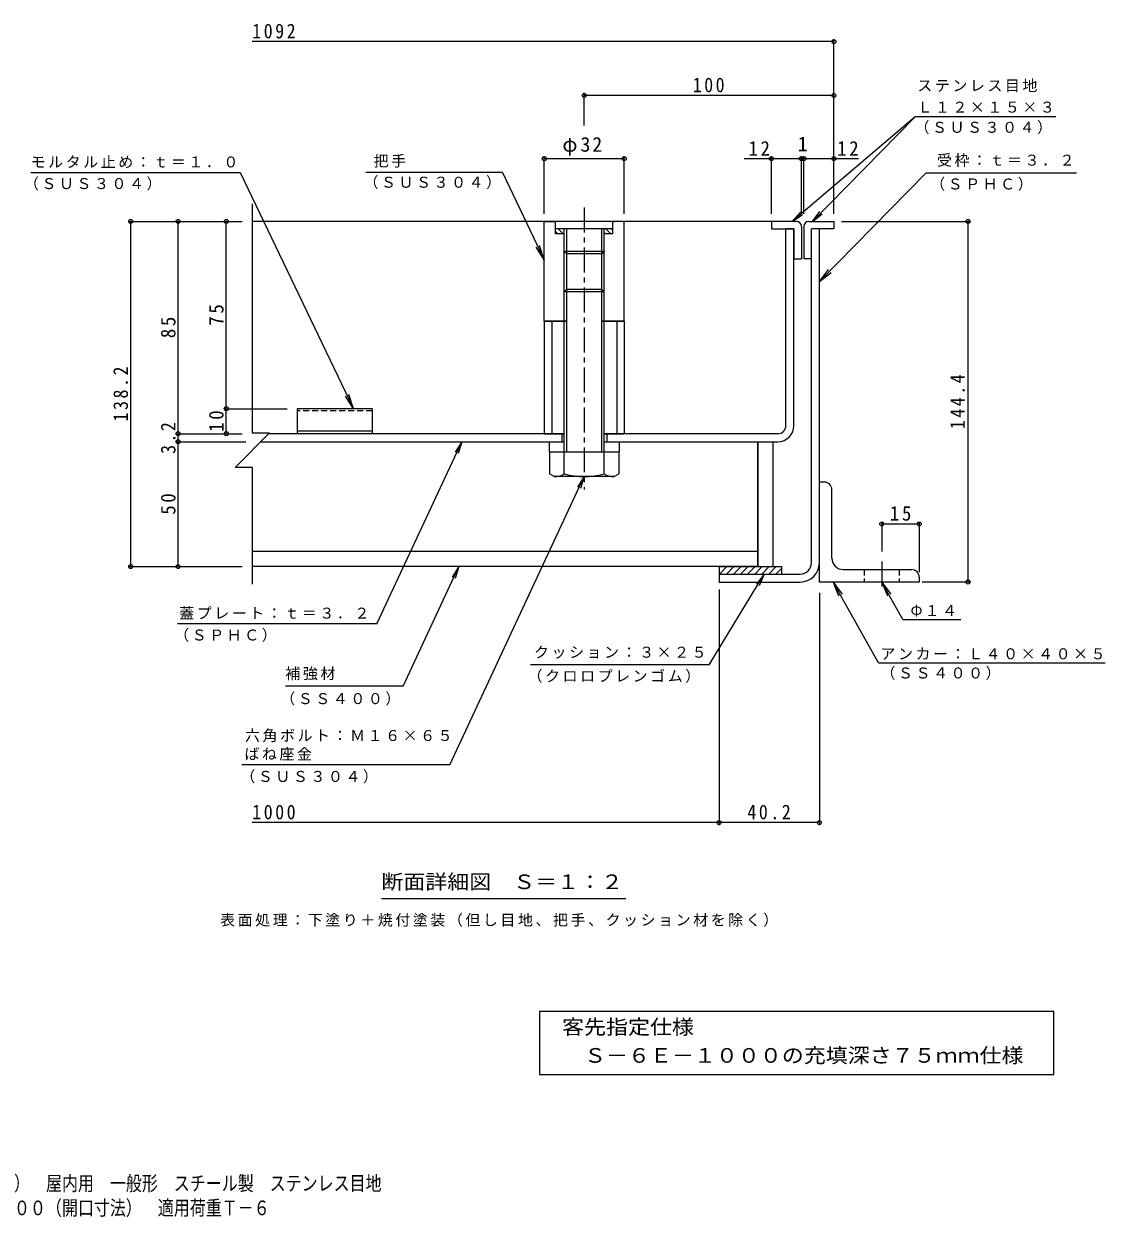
# Model space of a CAD drawing. Units: millimetres on the paper, enlarged 10 times, with parts at other scales. Extents: x -1813 to 1937, y -1354 to 1385.
# Drawn here: x -229 to 1937, y -1354 to 1035 of the extents above; entities that cross this region are included whole.
import ezdxf
from ezdxf.enums import TextEntityAlignment as Align

# ---------------------------------------------------------------- set-up
doc = ezdxf.new("R2010")
doc.units = ezdxf.units.MM
doc.header["$LTSCALE"] = 10
doc.header["$PDMODE"] = 32
doc.header["$PDSIZE"] = 8
doc.linetypes.add('CHAIN1', pattern=[8, 5, -1, 1, -1])
doc.linetypes.add('DASHED1', pattern=[1.8, 1.2, -0.6])
for name, color, linetype, lineweight in [('D-1', 2, 'Continuous', 9), ('D-2', 3, 'Continuous', 9), ('D-3', 4, 'Continuous', 9), ('D-4', 7, 'Continuous', 9), ('D-5', 7, 'Continuous', 9), ('D-6', 6, 'Continuous', 9), ('D-7', 4, 'CHAIN1', 9), ('D-8', 5, 'Continuous', 5), ('D-9', 134, 'Continuous', 5), ('D-C', 2, 'Continuous', 9), ('D-D', 6, 'Continuous', 9), ('D-E', 3, 'Continuous', 9), ('D-F', 7, 'Continuous', 9), ('F-5_F-5ﾚｲﾔ', 7, 'Continuous', 9)]:
    doc.layers.add(name, color=color, linetype=linetype, lineweight=lineweight)
doc.styles.add('ＭＳ ゴシック', font='')
doc.styles.get('ＭＳ ゴシック').set_extended_font_data('MS Gothic')

msp = doc.modelspace()

# ---------------------------------------------------------------- linework, layer by layer
at = {"layer": 'D-1'}
for p, q in [((1348.48, -43.98), (1348.48, 624.52)), ((1364.48, -43.98), (1364.48, 624.52)), ((1163.48, -66.48), (1325.98, -66.48))]:
    msp.add_line(p, q, dxfattribs=at)
msp.add_lwpolyline([(1163.48, -66.48), (1163.48, -82.48), (1325.98, -82.48)], dxfattribs=at)
for radius in [22.5, 38.5]:
    msp.add_arc((1325.98, -43.98), radius, 270, 0, dxfattribs=at)
at = {"layer": 'D-2'}
for p, q in [((1297.48, 230.52), (1297.48, 624.52)), ((245.48, 198.52), (853.48, 198.52)), ((853.48, 214.52), (261.48, 214.52)), ((848.48, 214.52), (848.48, 198.52)), ((1281.48, 214.52), (933.48, 214.52)), ((933.48, 198.52), (1281.48, 198.52)), ((938.48, 214.52), (938.48, 198.52))]:
    msp.add_line(p, q, dxfattribs=at)
msp.add_lwpolyline([(1313.48, 230.52), (1313.48, 624.52), (1297.48, 624.52)], dxfattribs=at)
for radius in [16, 32]:
    msp.add_arc((1281.48, 230.52), radius, 270, 0, dxfattribs=at)
at = {"layer": 'D-3'}
for p, q in [((1268.48, 639.52), (228.48, 639.52)), ((1268.48, 624.52), (1313.48, 624.52)), ((1313.48, 624.52), (1313.48, 564.52)), ((1328.48, 629.52), (1328.48, 564.52)), ((1333.48, 629.52), (1333.48, 564.52)), ((1343.48, 639.52), (1393.48, 639.52)), ((1348.48, 564.52), (1348.48, 624.52)), ((1313.48, 564.52), (1328.48, 564.52)), ((1348.48, 564.52), (1333.48, 564.52)), ((318.48, 264.52), (318.48, 214.52)), ((468.48, 264.52), (318.48, 264.52)), ((468.48, 219.52), (318.48, 219.52))]:
    msp.add_line(p, q, dxfattribs=at)
at = {"layer": 'D-3', "linetype": 'DASHED1'}
msp.add_line((468.48, 260.19), (318.48, 260.19), dxfattribs=at)
at = {"layer": 'D-3'}
for points in [[(1318.48, 639.52), (1268.48, 639.52), (1268.48, 624.52)], [(1393.48, 639.52), (1393.48, 624.52), (1348.48, 624.52)], [(468.48, 264.52), (468.48, 214.52), (318.48, 214.52)]]:
    msp.add_lwpolyline(points, dxfattribs=at)
for centre, start, end in [((1318.48, 629.52), 0, 90), ((1343.48, 629.52), 90, 180)]:
    msp.add_arc(centre, 10, start, end, dxfattribs=at)
at = {"layer": 'D-4'}
msp.add_line((977.12, -716.73), (487.12, -716.73), dxfattribs=at)
at = {"layer": 'D-5'}
for p, q in [((1556.35, 848.93), (1309.69, 639.52)), ((1556.35, 848.93), (1350.61, 639.52)), ((1837.8, 848.93), (1556.35, 848.93)), ((-214.95, 737.31), (203.98, 737.31)), ((729.43, 737.31), (456.18, 737.31)), ((729.43, 737.31), (813.48, 562.67)), ((1578, 736.42), (1364.48, 519.08)), ((1879.57, 736.42), (1578, 736.42)), ((1309.69, 639.52), (1326.47, 658.05)), ((1309.69, 639.52), (1330.7, 653.07)), ((1350.61, 639.52), (1365.65, 659.48)), ((1350.61, 639.52), (1370.31, 654.91)), ((813.48, 562.67), (797.05, 587.77)), ((813.48, 562.67), (804.11, 591.17)), ((1364.48, 519.08), (1382.53, 543.05)), ((1364.48, 519.08), (1388.12, 537.56)), ((431.52, 264.52), (422.15, 293.02)), ((648.43, 198.52), (640.91, 174.67)), ((624.36, -448.62), (893.48, 128.52)), ((893.48, 128.52), (880.05, 107.43)), ((893.48, 128.52), (885.96, 104.67)), ((530.8, -290.69), (642.34, -51.48)), ((642.34, -51.48), (628.91, -72.57)), ((642.34, -51.48), (634.82, -75.33)), ((1253.99, -67), (1238.32, -86.48)), ((1391.76, -82.48), (1409.8, -106.46)), ((1391.76, -82.48), (1402.98, -110.31)), ((1483.07, -244.16), (1391.76, -82.48)), ((1489.48, -82.48), (1500.7, -110.31)), ((1489.48, -82.48), (1507.52, -106.46)), ((1531.81, -157.43), (1489.48, -82.48)), ((478.31, -166.31), (78.64, -166.31)), ((1531.81, -157.43), (1647.95, -157.43)), ((1144.02, -247.91), (785.88, -247.91)), ((1483.07, -244.16), (1936.85, -244.16)), ((530.8, -290.69), (294.78, -290.69)), ((624.36, -448.62), (207.37, -448.62)), ((804.14, -941.66), (804.14, -1068.66)), ((804.14, -941.66), (1834.14, -941.66))]:
    msp.add_line(p, q, dxfattribs=at)
for points in [[(203.98, 737.31), (431.52, 264.52), (415.09, 289.62)], [(478.31, -166.31), (648.43, 198.52), (635, 177.43)], [(1144.02, -247.91), (1253.99, -67), (1243.9, -89.87)], [(804.14, -1068.66), (1834.14, -1068.66), (1834.14, -941.66)]]:
    msp.add_lwpolyline(points, dxfattribs=at)
at = {"layer": 'D-6'}
for p, q in [((1163.48, -53.09), (1165.09, -51.48)), ((1163.48, -51.48), (1288.48, -51.48)), ((1163.48, -51.48), (1163.48, -66.48)), ((1164.23, -66.48), (1179.23, -51.48)), ((1178.37, -66.48), (1193.37, -51.48)), ((1192.52, -66.48), (1207.52, -51.48)), ((1206.66, -66.48), (1221.66, -51.48)), ((1220.8, -66.48), (1235.8, -51.48)), ((1234.94, -66.48), (1249.94, -51.48)), ((1249.08, -66.48), (1264.08, -51.48)), ((1263.23, -66.48), (1278.23, -51.48)), ((1277.37, -66.48), (1288.48, -55.37)), ((1288.48, -51.48), (1288.48, -66.48))]:
    msp.add_line(p, q, dxfattribs=at)
at = {"layer": 'D-7'}
msp.add_line((1489.48, -41.44), (1489.48, -99.9), dxfattribs=at)
at = {"layer": 'D-8'}
for p, q in [((1240.98, 198.52), (1270.98, 198.52)), ((1240.98, 198.52), (1240.98, -51.48)), ((1270.98, 198.52), (1270.98, -51.48)), ((1240.98, -51.48), (1270.98, -51.48))]:
    msp.add_line(p, q, dxfattribs=at)
at = {"layer": 'D-9'}
for p, q in [((1240.98, -51.48), (1240.98, 198.52)), ((823.98, 178.52), (823.98, 134.14)), ((853.48, 134), (853.48, 178.52)), ((933.48, 134), (933.48, 178.52)), ((962.98, 178.52), (962.98, 134)), ((833.52, 128.64), (823.98, 134.14)), ((953.48, 128.52), (833.73, 128.52)), ((953.48, 128.52), (962.98, 134)), ((1240.98, -21.48), (228.48, -21.48)), ((1240.98, -51.48), (228.48, -51.48))]:
    msp.add_line(p, q, dxfattribs=at)
for centre, radius, start, end in [((834.77, 163.02), 34.53, 267.86055, 302.81094), ((893.48, 277.11), 148.6, 254.38446, 285.61554), ((952.19, 163.02), 34.53, 237.18906, 272.13945)]:
    msp.add_arc(centre, radius, start, end, dxfattribs=at)
at = {"layer": 'D-C', "linetype": 'CHAIN1'}
msp.add_line((893.48, 667.19), (893.48, 102.89), dxfattribs=at)
at = {"layer": 'D-C'}
for p, q in [((813.48, 639.52), (833.48, 639.52)), ((813.48, 439.52), (813.48, 639.52)), ((835.98, 637.02), (833.48, 639.52)), ((835.98, 614.52), (835.98, 639.52)), ((950.98, 639.52), (835.98, 639.52)), ((950.98, 624.52), (835.98, 624.52)), ((851.49, 614.52), (841.49, 624.52)), ((853.48, 623.13), (852.09, 624.52)), ((853.48, 439.52), (853.48, 624.52)), ((858.48, 439.52), (858.48, 624.52)), ((928.48, 439.52), (928.48, 624.52)), ((933.48, 598.29), (933.48, 624.52)), ((946.95, 614.52), (936.95, 624.52)), ((950.98, 621.09), (947.55, 624.52)), ((953.48, 639.52), (950.98, 637.02)), ((950.98, 614.52), (950.98, 639.52)), ((973.48, 639.52), (953.48, 639.52)), ((973.48, 439.52), (973.48, 639.52)), ((840.88, 614.52), (835.98, 619.42)), ((853.48, 614.52), (835.98, 614.52)), ((936.34, 614.52), (933.48, 617.37)), ((950.98, 614.52), (933.48, 614.52)), ((933.48, 439.52), (933.48, 598.29)), ((933.48, 579.52), (853.48, 579.52)), ((933.48, 579.79), (928.48, 574.52)), ((813.48, 439.52), (858.48, 439.52)), ((928.48, 439.52), (973.48, 439.52))]:
    msp.add_line(p, q, dxfattribs=at)
at = {"layer": 'D-C', "color": 5, "lineweight": 5}
for p, q in [((858.48, 503.52), (853.48, 498.52)), ((928.48, 503.52), (858.48, 503.52)), ((858.48, 178.52), (858.48, 503.52)), ((933.48, 498.52), (928.48, 503.52)), ((928.48, 178.52), (928.48, 503.52)), ((933.48, 498.52), (853.48, 498.52)), ((853.48, 178.52), (853.48, 498.52)), ((933.48, 178.52), (933.48, 498.52))]:
    msp.add_line(p, q, dxfattribs=at)
at = {"layer": 'D-C', "color": 134, "lineweight": 5}
for p, q in [((823.48, 198.52), (853.48, 198.52)), ((933.98, 198.52), (963.48, 198.52)), ((963.48, 198.52), (963.48, 178.52))]:
    msp.add_line(p, q, dxfattribs=at)
at = {"layer": 'D-C'}
msp.add_lwpolyline([(928.48, 574.52), (858.48, 574.52), (853.48, 579.52)], dxfattribs=at)
at = {"layer": 'D-C', "color": 134, "lineweight": 5}
msp.add_lwpolyline([(823.48, 198.52), (823.48, 178.52), (963.48, 178.52)], dxfattribs=at)
at = {"layer": 'D-D'}
for p, q in [((813.48, 439.52), (813.48, 214.52)), ((858.48, 439.52), (813.48, 439.52)), ((828.48, 439.52), (828.48, 214.52)), ((973.48, 439.52), (928.48, 439.52)), ((958.48, 439.52), (958.48, 214.52)), ((973.48, 439.52), (973.48, 214.52)), ((813.48, 214.52), (853.48, 214.52)), ((933.48, 214.52), (973.48, 214.52))]:
    msp.add_line(p, q, dxfattribs=at)
at = {"layer": 'D-E'}
for p, q in [((1374.48, 117.52), (1364.48, 117.52)), ((1364.48, -82.48), (1364.48, 117.52)), ((1389.48, -34.98), (1389.48, 102.52)), ((1411.98, -57.48), (1549.48, -57.48)), ((1564.48, -82.48), (1364.48, -82.48)), ((1564.48, -72.48), (1564.48, -82.48))]:
    msp.add_line(p, q, dxfattribs=at)
at = {"layer": 'D-E', "linetype": 'DASHED1'}
for p, q in [((1454.48, -57.48), (1454.48, -82.48)), ((1524.48, -57.48), (1524.48, -82.48))]:
    msp.add_line(p, q, dxfattribs=at)
at = {"layer": 'D-E'}
for centre, radius, start, end in [((1374.48, 102.52), 15, 0, 90), ((1411.98, -34.98), 22.5, 180, 270), ((1549.48, -72.48), 15, 0, 90)]:
    msp.add_arc(centre, radius, start, end, dxfattribs=at)
at = {"layer": 'D-F'}
for p, q in [((1393.48, 654.52), (1393.48, 1004.54)), ((1393.48, 999.54), (228.48, 999.54)), ((893.48, 831.8), (893.48, 896.72)), ((1393.48, 891.72), (893.48, 891.72)), ((1393.48, 891.54), (1393.48, 886.72)), ((813.48, 654.52), (813.48, 770.09)), ((973.48, 765.09), (813.48, 765.09)), ((973.48, 654.52), (973.48, 770.09)), ((1328.48, 765.09), (1213.87, 765.09)), ((1268.48, 654.52), (1268.48, 770.09)), ((1328.48, 654.52), (1328.48, 770.09)), ((1333.48, 765.09), (1328.48, 765.09)), ((1333.48, 654.52), (1333.48, 770.09)), ((1442.72, 765.09), (1333.48, 765.09)), ((228.48, 674.52), (228.48, 215.92)), ((-18.01, 639.52), (208.48, 639.52)), ((-15.01, -51.48), (-15.01, 639.52)), ((80.09, 214.52), (80.09, 639.52)), ((176.45, 264.52), (176.45, 639.52)), ((1408.48, 639.52), (1667.17, 639.52)), ((1662.17, -82.48), (1662.17, 639.52)), ((173.45, 264.52), (298.48, 264.52)), ((176.45, 214.52), (176.45, 264.52)), ((77.09, 214.52), (208.48, 214.52)), ((77.09, 198.52), (215.33, 198.52)), ((80.09, 198.52), (80.09, 214.52)), ((80.09, -51.48), (80.09, 198.52)), ((228.48, 147.11), (194.07, 147.11)), ((228.48, 147.11), (228.48, -86.91)), ((1489.48, 37.01), (1489.48, -21.44)), ((1489.48, 34.01), (1564.48, 34.01)), ((1564.48, 37.01), (1564.48, -62.48)), ((-18.01, -51.48), (208.48, -51.48)), ((1667.17, -82.48), (1570.5, -82.48)), ((1163.48, -97.48), (1163.48, -568.96)), ((1364.48, -103.87), (1364.48, -568.96)), ((1163.48, -563.96), (228.48, -563.96)), ((1364.48, -563.96), (1163.48, -563.96))]:
    msp.add_line(p, q, dxfattribs=at)
msp.add_lwpolyline([(228.48, 215.92), (262.89, 215.92), (194.07, 147.11)], dxfattribs=at)
for p in [(1393.48, 999.54), (893.48, 891.72), (1393.48, 891.72), (813.48, 765.09), (973.48, 765.09), (1268.48, 765.09), (1328.48, 765.09), (1333.48, 765.09), (1393.48, 765.09), (-15.01, 639.52), (80.09, 639.52), (176.45, 639.52), (1662.17, 639.52), (176.45, 264.52), (80.09, 214.52), (176.45, 214.52), (80.09, 198.52), (1489.48, 34.01), (1564.48, 34.01), (-15.01, -51.48), (80.09, -51.48), (1662.17, -82.48), (1163.48, -563.96), (1364.48, -563.96)]:
    msp.add_point(p, dxfattribs=at)

# ---------------------------------------------------------------- texts
at = {"layer": 'D-4', "color": 2, "style": 'ＭＳ ゴシック', "width": 1.1}
msp.add_text('断面詳細図\u3000Ｓ＝１：２', height=29.33, dxfattribs=at).set_placement((487.12, -706.11), align=Align.BOTTOM_LEFT)
at = {"layer": 'D-4', "insert": (164.16, -772.86), "char_height": 21.99, "attachment_point": 7, "style": 'ＭＳ ゴシック'}
msp.add_mtext('\\T1.17;表面処理：下塗り＋焼付塗装（但し目地、把手、クッション材を除く）', dxfattribs=at)
at = {"layer": 'D-5', "color": 2, "style": 'ＭＳ ゴシック', "width": 1.1}
for s, p in [('客先指定仕様', (849.14, -996.66)), ('\u3000Ｓ－６Ｅ－１０００の充填深さ７５ｍｍ仕様', (849.14, -1053.66))]:
    msp.add_text(s, height=29.33, dxfattribs=at).set_placement(p, align=Align.BOTTOM_LEFT)
at = {"layer": 'D-5', "char_height": 21.99, "attachment_point": 7, "style": 'ＭＳ ゴシック'}
for s, insert in [('\\T1.17;ステンレス目地', (1560.68, 898.25)), ('\\T1.17;Ｌ１２×１５×３', (1560.68, 856.92)), ('\\T1.17;（ＳＵＳ３０４）', (1554.93, 814.08)), ('\\T1.17;モルタル止め：ｔ＝１．０', (-215.35, 746.32)), ('\\T1.17;把手', (471.68, 747.15)), ('\\T1.17;受枠：ｔ＝３．２', (1599.95, 748.74)), ('\\T1.17;（ＳＵＳ３０４）', (-228.91, 701.41)), ('\\T1.17;（ＳＵＳ３０４）', (451.24, 704.07)), ('\\T1.17;（ＳＰＨＣ）', (1586.34, 700.58)), ('\\T1.17;蓋プレート：ｔ＝３．２', (82.16, -157.06)), ('\\T1.17;Φ１４', (1547.01, -151.47)), ('\\T1.17;（ＳＰＨＣ）', (72.11, -202.42)), ('\\T1.17;クッション：３×２５', (792.85, -236.2)), ('\\T1.17;アンカー：Ｌ４０×４０×５', (1486.85, -238.2)), ('\\T1.17;補強材', (294.78, -279.21)), ('\\T1.17;（クロロプレンゴム）', (779.89, -284.47)), ('\\T1.17;（ＳＳ４００）', (1486.85, -278.44)), ('\\T1.17;（ＳＳ４００）', (284.58, -329.73)), ('\\T1.17;六角ボルト：Ｍ１６×６５', (213.9, -403.27)), ('\\T1.17;ばね座金', (212.85, -439.99)), ('\\T1.17;（ＳＵＳ３０４）', (204.59, -485.55))]:
    msp.add_mtext(s, dxfattribs=dict(at, insert=insert))
at = {"layer": 'D-F', "color": 2, "style": 'ＭＳ ゴシック'}
msp.add_text('1', height=29.33, dxfattribs=at).set_placement((1320.98, 771.09), align=Align.BOTTOM_LEFT)
at = {"layer": 'D-F', "color": 2, "char_height": 29.33, "attachment_point": 7, "style": 'ＭＳ ゴシック'}
for s, insert in [('\\T1.28;\\W0.9;1092', (228.48, 1005.54)), ('\\T1.27;\\W0.9;100', (1110.98, 897.72)), ('\\T1.19;φ32', (849.73, 771.09)), ('\\T1.27;\\W0.95;12', (1222.51, 771.09)), ('\\T1.27;\\W0.95;12', (1400.13, 771.09)), ('\\T1.27;\\W0.95;15', (1505.73, 40.01)), ('\\T1.28;\\W0.9;1000', (228.48, -557.96)), ('\\T1.28;\\W0.9;40.2', (1220.23, -557.96))]:
    msp.add_mtext(s, dxfattribs=dict(at, insert=insert))
at = {"layer": 'D-F', "color": 2, "char_height": 29.33, "attachment_point": 7, "rotation": 90, "style": 'ＭＳ ゴシック'}
for s, insert in [('\\T1.27;\\W0.95;75', (171.45, 430.77)), ('\\T1.27;\\W0.95;85', (75.09, 405.77)), ('\\T1.28;\\W0.9;138.2', (-20.01, 239.02)), ('\\T1.28;\\W0.9;144.4', (1656.17, 223.52)), ('\\T1.27;\\W0.95;10', (171.45, 218.27)), ('\\T1.27;\\W0.9;3.2', (75.09, 174.02)), ('\\T1.27;\\W0.95;50', (75.09, 52.27))]:
    msp.add_mtext(s, dxfattribs=dict(at, insert=insert))
at = {"layer": 'F-5_F-5ﾚｲﾔ', "color": 2, "style": 'ＭＳ ゴシック', "width": 0.8}
for s, p in [('モルタル充填用（充填深さ：７５ｍｍ）\u3000屋内用\u3000一般形\u3000スチール製\u3000ステンレス目地', (-792.72, -1309.74)), ('大口径マシンハッチ\u3000１０００×１０００（開口寸法）\u3000適用荷重Ｔ－６', (-792.72, -1358.94))]:
    msp.add_text(s, height=29.33, dxfattribs=at).set_placement(p, align=Align.BOTTOM_LEFT)

doc.saveas('drawing.dxf')
